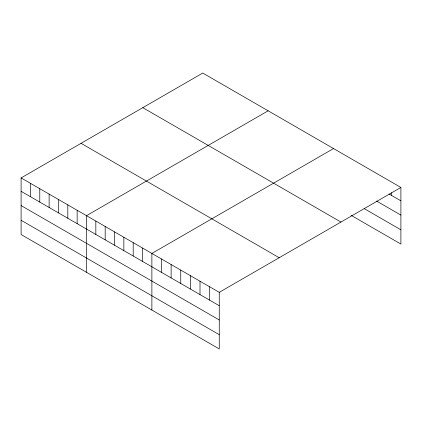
<?xml version="1.0" encoding="UTF-8"?>
<svg xmlns="http://www.w3.org/2000/svg" width="422" height="422" viewBox="0 0 422 422"><rect width="100%" height="100%" fill="white"/><g stroke="black" fill="none" stroke-linecap="round" stroke-linejoin="round"><path stroke-width="0.63" d="M21.1 177.926L219.255 292.33L219.255 348.947L21.1 234.542L21.1 177.926L202.745 73.053L400.9 187.458L400.9 244.074L351.078 215.31M268.139 110.807L86.489 215.679L86.489 272.296M333.528 148.56L151.883 253.432L151.883 310.049M219.255 292.33L400.9 187.458M389.01 193.967L400.9 200.835M376.556 201.046L400.9 215.104M364.102 208.558L400.9 229.805M142.805 107.663L340.955 222.067M81.045 143.322L279.195 257.721M21.1 191.303L219.255 305.707M21.1 205.572L219.255 319.976M21.1 220.273L219.255 334.678M391.273 192.727L391.273 195.275M209.628 286.775L209.628 300.147M200.002 281.216L200.002 294.593M190.38 275.661L190.38 289.038M180.753 270.106L180.753 283.478M171.132 264.547L171.132 277.924M161.505 258.992L161.505 272.364M142.541 248.041L142.541 261.413M133.199 242.65L133.199 256.022M123.857 237.254L123.857 250.631M114.515 231.863L114.515 245.235M105.173 226.466L105.173 239.844M95.831 221.075L95.831 234.447M77.147 210.288L77.147 223.665M67.81 204.897L67.81 218.269M58.468 199.5L58.468 212.878M49.126 194.109L49.126 207.482M39.784 188.713L39.784 202.091M30.442 183.322L30.442 196.694"/></g></svg>
